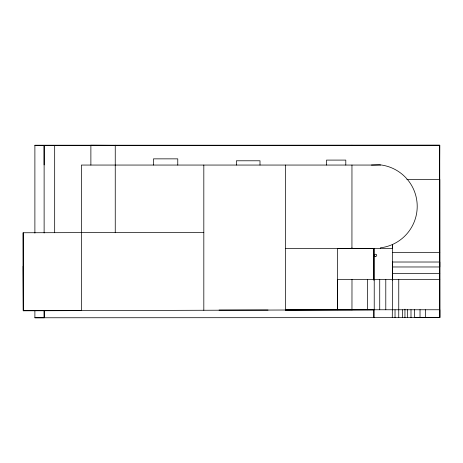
<?xml version="1.0" encoding="UTF-8"?>
<svg xmlns="http://www.w3.org/2000/svg" width="463" height="463" viewBox="0 0 463 463"><rect width="100%" height="100%" fill="white"/><g stroke="black" fill="none" stroke-linecap="round" stroke-linejoin="round"><path stroke-width="0.69" d="M351.961 247.809L351.938 248.481L357.083 248.492L351.938 248.498L351.961 165.054M373.896 279.93L373.896 248.486L337.62 248.504L337.643 309.764L285.376 310.013L285.376 165.054M392.514 266.972L392.514 262.017L439.804 262.017L439.804 266.972L392.456 266.972M392.456 309.759L392.514 244.302L392.514 247.908M425.624 317.612L425.624 309.759M34.887 310.725L34.887 317.774L439.804 317.612L439.804 309.759L351.99 309.759M439.561 179.43L439.74 145.226L34.887 145.226L34.887 233.115M439.804 279.438L337.643 279.438L337.643 309.764L373.919 309.747L373.896 317.612L373.896 309.747M392.427 280.138L392.514 262.017M371.43 165.054L379.556 164.787A41.768 41.768 0 0 1 382.224 247.566L380.598 247.618L380.598 248.486M380.598 165.054L81.384 165.054L81.453 310.627L23.15 310.627L23.15 232.75L203.818 232.391M351.961 309.816L374.226 309.759L374.226 279.438M23.15 266.248L23.347 310.8L373.919 309.747M34.887 145.475L439.74 145.226L439.85 317.52M114.789 145.642L439.74 145.642M406.85 179.366L439.804 179.366L439.804 317.612M285.376 248.486L392.514 248.486M392.514 252.52L439.804 252.52M392.456 273.54L439.804 273.54M285.376 310.013L351.961 310.013L351.99 279.438M219.04 310.065L268.048 310.065M415.392 317.52L438.826 317.52M34.887 317.774L44.124 317.774L44.124 310.725M90.881 165.054L90.881 145.226L115.252 145.365M90.881 145.226L90.927 145.642M23.15 232.75L23.347 310.8M373.907 280.196L373.896 248.486L373.896 279.542M44.135 164.938L44.124 145.475L44.124 232.982M44.228 310.557L44.234 317.768M420.022 309.608L420.022 317.612M414.651 309.66L414.651 317.612M410.999 309.66L410.999 317.612M407.562 309.66L407.562 317.612M404.946 309.18L404.946 317.612M402.469 309.834L402.469 317.612M398.765 279.438L398.747 317.612M395.032 309.834L395.032 317.612M392.34 309.77L392.277 317.612M385.789 279.438L385.789 309.759M379.729 279.438L379.729 309.759M367.477 279.438L367.477 309.759M351.961 145.226L351.961 145.642M345.797 165.054L345.797 160.094L326.525 160.094L326.525 165.054M260.003 165.054L260.003 160.783L236.379 160.783L236.379 165.054M203.818 165.054L203.818 310.256M177.769 165.054L177.769 158.855L153.473 158.855L153.473 165.054M115.252 145.226L115.252 232.75M54.675 145.365L54.675 232.75M375.059 256.294A1.1 1.1 0 0 0 376.72 255.356A1.1 1.1 0 0 0 375.082 254.384A1.1 1.1 0 0 0 375.059 256.294"/></g></svg>
